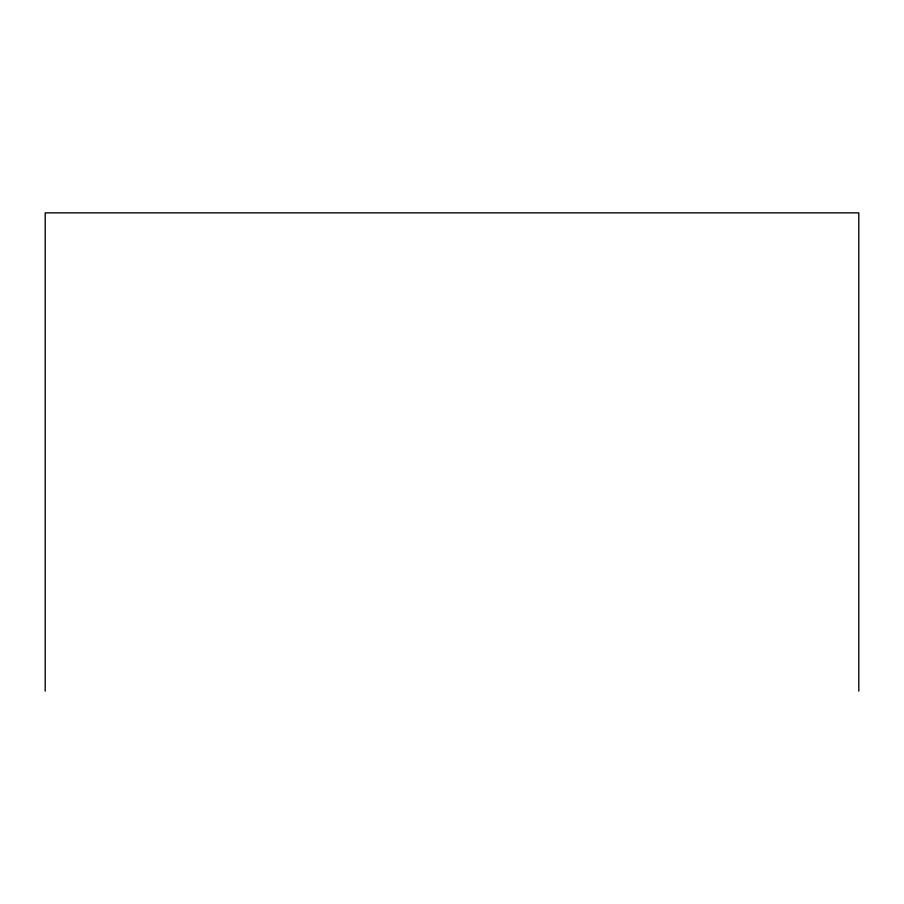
<?xml version="1.0" encoding="UTF-8"?>
<svg xmlns="http://www.w3.org/2000/svg" width="904" height="904" viewBox="0 0 904 904"><rect width="100%" height="100%" fill="white"/><g stroke="black" fill="none" stroke-linecap="round" stroke-linejoin="round"><path stroke-width="1.36" d="M858.8 691.142L858.8 212.858L45.2 212.858L45.2 691.142"/></g></svg>
